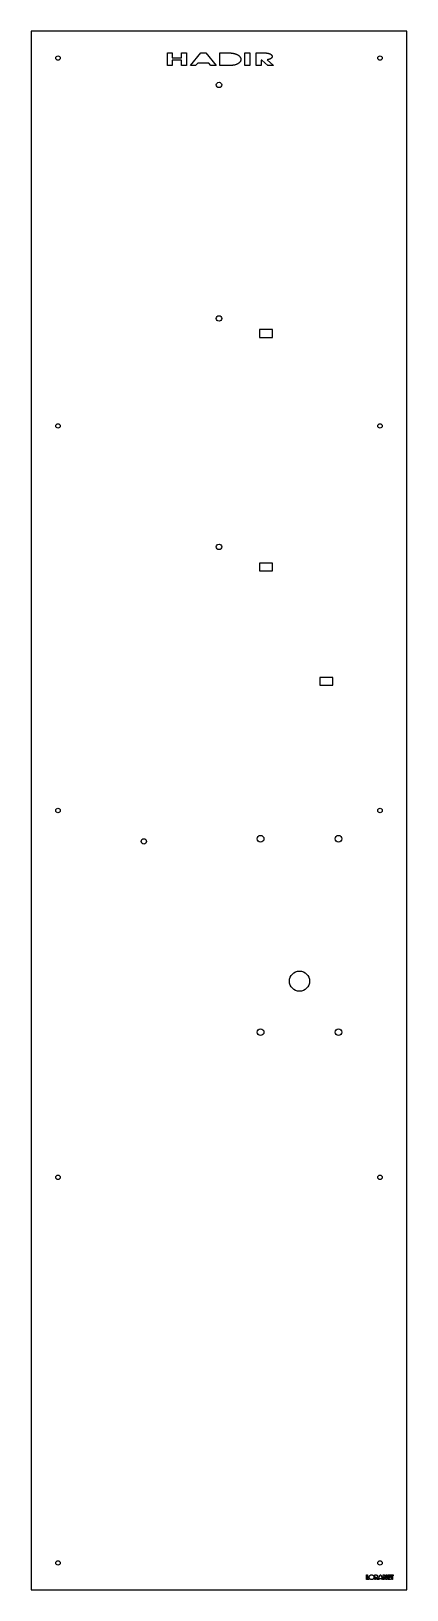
# Model space of a CAD drawing. Header units: millimetres. Extents: x -140 to 140, y -580 to 580.
import ezdxf

# ---------------------------------------------------------------- set-up
doc = ezdxf.new("R2010")
doc.units = ezdxf.units.MM

msp = doc.modelspace()

# ---------------------------------------------------------------- linework, layer by layer
at = {"color": 7, "linetype": 'Continuous', "lineweight": 25}
for p, q in [((140, 580), (-140, 580)), ((-140, 580), (-140, -580)), ((140, -580), (140, 580)), ((-38.4, 554.4), (-38.4, 563.9)), ((-38.4, 563.9), (-34.8, 563.9)), ((-34.8, 563.9), (-34.8, 560.2)), ((-34.8, 560.2), (-27.9, 560.2)), ((-27.9, 558.5), (-34.8, 558.5)), ((-34.8, 558.5), (-34.8, 554.4)), ((-27.9, 560.2), (-27.9, 563.9)), ((-27.9, 563.9), (-24.3, 563.9)), ((-27.9, 554.4), (-27.9, 558.5)), ((-24.3, 563.9), (-24.3, 554.4)), ((-21.3, 554.4), (-13.6, 563.9)), ((-13.6, 563.9), (-9.9, 563.9)), ((-9.9, 563.9), (-2.2, 554.4)), ((0.5, 554.4), (0.5, 563.9)), ((0.5, 563.9), (5, 563.9)), ((19.3, 554.4), (19.3, 563.9)), ((19.3, 563.9), (23, 563.9)), ((23, 563.9), (23, 554.4)), ((27.7, 554.4), (27.7, 563.9)), ((27.7, 563.9), (31.8, 563.9)), ((31.9, 558.5), (31.4, 558.5)), ((31.4, 558.5), (31.4, 554.4)), ((36.4, 554.4), (31.9, 558.5)), ((35.8, 558.7), (40.5, 554.4)), ((-34.8, 554.4), (-38.4, 554.4)), ((-24.3, 554.4), (-27.9, 554.4)), ((-17.4, 554.4), (-21.3, 554.4)), ((-15.8, 556.3), (-17.4, 554.4)), ((-7.7, 556.3), (-15.8, 556.3)), ((-6.2, 554.4), (-7.7, 556.3)), ((-2.2, 554.4), (-6.2, 554.4)), ((5.1, 554.4), (0.5, 554.4)), ((23, 554.4), (19.3, 554.4)), ((31.4, 554.4), (27.7, 554.4)), ((40.5, 554.4), (36.4, 554.4)), ((30.1, 357.9), (30.1, 352.1)), ((39.9, 357.9), (30.1, 357.9)), ((30.1, 352.1), (39.9, 352.1)), ((39.9, 352.1), (39.9, 357.9)), ((30.1, 184.1), (30.1, 178.3)), ((39.9, 184.1), (30.1, 184.1)), ((30.1, 178.3), (39.9, 178.3)), ((39.9, 178.3), (39.9, 184.1)), ((75.1, 99.1), (75.1, 93.3)), ((84.9, 99.1), (75.1, 99.1)), ((75.1, 93.3), (84.9, 93.3)), ((84.9, 93.3), (84.9, 99.1)), ((-140, -580), (140, -580)), ((110, -572.4), (110, -568.9)), ((110, -568.9), (110.6, -568.9)), ((111.6, -572.4), (110, -572.4)), ((110.6, -568.9), (110.6, -571.7)), ((110.6, -571.7), (111.6, -571.7)), ((111.6, -571.7), (111.6, -572.4)), ((116.1, -572.4), (116.1, -568.9)), ((116.1, -568.9), (116.8, -568.9)), ((116.7, -572.4), (116.1, -572.4)), ((117, -570.9), (116.7, -570.9)), ((116.7, -570.9), (116.7, -572.4)), ((117.7, -572.4), (117, -570.9)), ((117.6, -570.8), (118.4, -572.4)), ((118.4, -572.4), (117.7, -572.4)), ((118.6, -572.4), (120, -568.9)), ((119.2, -572.4), (118.6, -572.4)), ((119.5, -571.7), (119.2, -572.4)), ((121, -571.7), (119.5, -571.7)), ((120, -568.9), (120.5, -568.9)), ((120.5, -568.9), (121.9, -572.4)), ((121.3, -572.4), (121, -571.7)), ((121.9, -572.4), (121.3, -572.4)), ((122.4, -572.4), (122.4, -568.9)), ((122.4, -568.9), (123, -568.9)), ((123.1, -572.4), (122.4, -572.4)), ((123, -568.9), (124.6, -571.2)), ((124.6, -572.4), (123.1, -570.1)), ((123.1, -570.1), (123.1, -572.4)), ((124.6, -571.2), (124.6, -568.9)), ((124.6, -568.9), (125.2, -568.9)), ((125.2, -572.4), (124.6, -572.4)), ((125.2, -568.9), (125.2, -572.4)), ((126, -572.4), (126, -568.9)), ((126, -568.9), (127.8, -568.9)), ((127.8, -572.4), (126, -572.4)), ((127.8, -569.5), (126.6, -569.5)), ((126.6, -569.5), (126.6, -570.2)), ((126.6, -570.2), (127.8, -570.2)), ((127.8, -570.8), (126.6, -570.8)), ((126.6, -570.8), (126.6, -571.7)), ((126.6, -571.7), (127.8, -571.7)), ((127.8, -568.9), (127.8, -569.5)), ((127.8, -570.2), (127.8, -570.8)), ((127.8, -571.7), (127.8, -572.4)), ((128.1, -569.5), (128.1, -568.9)), ((128.1, -568.9), (129.9, -568.9)), ((128.7, -569.5), (128.1, -569.5)), ((128.7, -572.4), (128.7, -569.5)), ((129.3, -572.4), (128.7, -572.4)), ((129.9, -569.5), (129.3, -569.5)), ((129.3, -569.5), (129.3, -572.4)), ((129.9, -568.9), (129.9, -569.5))]:
    msp.add_line(p, q, dxfattribs=at)
for centre, radius in [((-120, 560), 1.65), ((120, 560), 1.65), ((0, 540), 2), ((0, 366.2), 2), ((-120, 286.2), 1.65), ((120, 286.2), 1.65), ((0, 196.2), 2), ((-120, 0), 1.65), ((120, 0), 1.65), ((-56, -23), 2), ((31, -21), 2.5), ((89, -21), 2.5), ((60, -127), 7.5), ((31, -165), 2.5), ((89, -165), 2.5), ((-120, -273), 1.65), ((120, -273), 1.65), ((-120, -560), 1.65), ((120, -560), 1.65)]:
    msp.add_circle(centre, radius, dxfattribs=at)
for points, knots in [([(5, 563.9), (5.2, 563.9), (5.5, 563.9), (6, 563.9), (6.5, 563.9), (7, 563.8), (7.5, 563.8), (7.9, 563.8), (8.4, 563.8), (8.8, 563.8), (9.2, 563.7), (9.5, 563.7), (9.9, 563.6), (10.2, 563.6), (10.6, 563.5), (10.9, 563.5), (11.2, 563.4), (11.5, 563.3), (11.9, 563.2), (12.4, 563.1), (12.9, 562.9), (13.4, 562.7), (13.8, 562.5), (14.2, 562.2), (14.6, 562), (14.9, 561.7), (15.2, 561.4), (15.5, 561.1), (15.7, 560.8), (15.9, 560.4), (16.1, 560.1), (16.2, 559.7), (16.3, 559.4), (16.3, 559.1), (16.3, 559)], [0, 0, 0, 0, 0.039457, 0.077785, 0.114702, 0.150359, 0.184606, 0.217743, 0.249624, 0.280104, 0.309347, 0.337491, 0.364277, 0.389818, 0.413999, 0.437135, 0.459045, 0.479663, 0.519217, 0.557546, 0.594657, 0.630871, 0.666103, 0.700616, 0.734354, 0.767683, 0.800009, 0.830651, 0.860097, 0.888479, 0.916352, 0.943958, 0.971673, 1, 1, 1, 1]), ([(16.3, 559), (16.3, 558.9), (16.3, 558.7), (16.2, 558.4), (16.2, 558.2), (16.1, 557.9), (16, 557.7), (15.8, 557.4), (15.7, 557.2), (15.5, 557), (15.3, 556.7), (15.1, 556.5), (14.9, 556.3), (14.6, 556.1), (14.3, 555.9), (14, 555.7), (13.7, 555.6), (13.3, 555.4), (12.7, 555.1), (12, 554.9), (11.3, 554.7), (10.7, 554.6), (10.3, 554.6), (10.1, 554.5), (9.8, 554.5), (9.6, 554.5), (9.3, 554.5), (9, 554.4), (8.7, 554.4), (8.3, 554.4), (8, 554.4), (7.6, 554.4), (7.2, 554.4), (6.8, 554.4), (6.4, 554.4), (6, 554.4), (5.5, 554.4), (5.2, 554.4), (5.1, 554.4)], [0, 0, 0, 0, 0.020524, 0.040641, 0.060783, 0.081008, 0.101437, 0.122289, 0.143769, 0.165854, 0.188504, 0.211622, 0.235094, 0.259216, 0.284075, 0.309553, 0.33599, 0.363184, 0.418812, 0.475269, 0.532793, 0.591523, 0.607016, 0.623913, 0.642063, 0.661641, 0.682493, 0.704623, 0.728032, 0.752866, 0.779133, 0.806679, 0.83551, 0.865773, 0.897325, 0.930164, 0.964438, 1, 1, 1, 1]), ([(31.8, 563.9), (31.9, 563.9), (32.2, 563.9), (32.6, 563.9), (32.9, 563.9), (33.3, 563.9), (33.6, 563.9), (34, 563.8), (34.3, 563.8), (34.6, 563.8), (34.9, 563.8), (35.2, 563.8), (35.4, 563.7), (35.7, 563.7), (35.9, 563.7), (36.1, 563.7), (36.3, 563.6), (36.5, 563.6), (36.8, 563.5), (37.1, 563.4), (37.5, 563.4), (37.7, 563.2), (38, 563.1), (38.3, 563), (38.5, 562.8), (38.7, 562.7), (38.9, 562.5), (39.1, 562.4), (39.3, 562.2), (39.4, 562), (39.5, 561.8), (39.5, 561.6), (39.6, 561.4), (39.6, 561.2), (39.6, 561.2)], [0, 0, 0, 0, 0.045242, 0.088785, 0.130633, 0.170786, 0.209458, 0.246225, 0.281525, 0.31534, 0.347271, 0.377522, 0.406309, 0.433425, 0.458876, 0.482877, 0.505017, 0.525763, 0.564675, 0.602232, 0.638103, 0.672584, 0.705774, 0.737977, 0.76894, 0.798991, 0.827819, 0.854855, 0.880664, 0.905231, 0.929075, 0.952584, 0.975953, 1, 1, 1, 1]), ([(39.6, 561.2), (39.6, 561.1), (39.6, 561), (39.5, 560.7), (39.5, 560.5), (39.4, 560.3), (39.2, 560.1), (39.1, 560), (38.9, 559.8), (38.6, 559.6), (38.4, 559.5), (38.1, 559.3), (37.8, 559.2), (37.5, 559.1), (37.1, 559), (36.7, 558.9), (36.3, 558.8), (36, 558.7), (35.8, 558.7)], [0, 0, 0, 0, 0.046157, 0.091161, 0.135842, 0.181229, 0.228548, 0.277455, 0.3297, 0.385366, 0.445067, 0.50912, 0.577839, 0.651529, 0.730664, 0.814908, 0.904775, 1, 1, 1, 1]), ([(111.9, -570.6), (111.9, -570.6), (111.9, -570.5), (112, -570.4), (112, -570.3), (112, -570.2), (112, -570.1), (112.1, -569.9), (112.1, -569.8), (112.2, -569.7), (112.2, -569.6), (112.3, -569.5), (112.4, -569.4), (112.5, -569.4), (112.5, -569.3), (112.6, -569.2), (112.7, -569.1), (112.8, -569.1), (112.9, -569), (113, -569), (113.2, -568.9), (113.3, -568.9), (113.4, -568.9), (113.5, -568.8), (113.6, -568.8), (113.7, -568.8), (113.7, -568.8)], [0, 0, 0, 0, 0.0431143, 0.0856828, 0.1275943, 0.1690586, 0.210432, 0.2518112, 0.2934438, 0.3353809, 0.3774766, 0.4186885, 0.459873, 0.5008729, 0.5418728, 0.5832118, 0.6247632, 0.6669876, 0.7093697, 0.7511027, 0.7925684, 0.8335451, 0.8748274, 0.9160177, 0.9578592, 1, 1, 1, 1]), ([(113.7, -572.4), (113.7, -572.4), (113.6, -572.4), (113.4, -572.4), (113.2, -572.4), (113, -572.3), (112.9, -572.2), (112.7, -572.1), (112.6, -572), (112.5, -571.9), (112.3, -571.8), (112.2, -571.6), (112.1, -571.5), (112.1, -571.3), (112, -571.2), (112, -571), (111.9, -570.8), (111.9, -570.7), (111.9, -570.6)], [0, 0, 0, 0, 0.066749, 0.131152, 0.193732, 0.255326, 0.316388, 0.378027, 0.440406, 0.504557, 0.568658, 0.630986, 0.692288, 0.752615, 0.8132, 0.874016, 0.936158, 1, 1, 1, 1]), ([(113.7, -568.8), (113.8, -568.8), (113.9, -568.8), (114.1, -568.9), (114.3, -568.9), (114.4, -569), (114.6, -569), (114.7, -569.1), (114.9, -569.2), (115, -569.4), (115.1, -569.5), (115.2, -569.6), (115.3, -569.8), (115.4, -569.9), (115.4, -570.1), (115.5, -570.3), (115.5, -570.5), (115.5, -570.6), (115.5, -570.6)], [0, 0, 0, 0, 0.063396, 0.125157, 0.185649, 0.245977, 0.306108, 0.367351, 0.429902, 0.49454, 0.559373, 0.62241, 0.684357, 0.745807, 0.80743, 0.869996, 0.933928, 1, 1, 1, 1]), ([(115.5, -570.6), (115.5, -570.7), (115.5, -570.8), (115.5, -571), (115.4, -571.2), (115.4, -571.3), (115.3, -571.5), (115.2, -571.7), (115.1, -571.8), (115, -571.9), (114.9, -572), (114.7, -572.2), (114.6, -572.2), (114.4, -572.3), (114.3, -572.4), (114.1, -572.4), (113.9, -572.4), (113.8, -572.4), (113.7, -572.4)], [0, 0, 0, 0, 0.065722, 0.129508, 0.191722, 0.253161, 0.314316, 0.375952, 0.43862, 0.502973, 0.567129, 0.629552, 0.690477, 0.751072, 0.811668, 0.872929, 0.935501, 1, 1, 1, 1]), ([(116.8, -568.9), (116.9, -568.9), (117, -568.9), (117.1, -568.9), (117.2, -568.9), (117.4, -568.9), (117.5, -569), (117.5, -569), (117.6, -569), (117.7, -569), (117.8, -569), (117.8, -569.1), (117.9, -569.1), (117.9, -569.2), (118, -569.2), (118, -569.2), (118.1, -569.3), (118.1, -569.3), (118.1, -569.4), (118.2, -569.5), (118.2, -569.5), (118.2, -569.6), (118.2, -569.7), (118.2, -569.7), (118.2, -569.8), (118.2, -569.9), (118.2, -569.9)], [0, 0, 0, 0, 0.072889, 0.140186, 0.202277, 0.258895, 0.310483, 0.357095, 0.398514, 0.435038, 0.469251, 0.502805, 0.53621, 0.569379, 0.602801, 0.636666, 0.670929, 0.705803, 0.741189, 0.776304, 0.812004, 0.847969, 0.884522, 0.921974, 0.960198, 1, 1, 1, 1]), ([(118.2, -569.9), (118.2, -569.9), (118.2, -570), (118.2, -570.1), (118.2, -570.1), (118.2, -570.2), (118.2, -570.3), (118.2, -570.3), (118.1, -570.4), (118.1, -570.5), (118, -570.5), (118, -570.6), (117.9, -570.6), (117.9, -570.6), (117.8, -570.7), (117.8, -570.7), (117.7, -570.8), (117.6, -570.8), (117.6, -570.8)], [0, 0, 0, 0, 0.068741, 0.134789, 0.198536, 0.260386, 0.320962, 0.379904, 0.438503, 0.496154, 0.554265, 0.612749, 0.672513, 0.733646, 0.79679, 0.861936, 0.929398, 1, 1, 1, 1])]:
    msp.add_open_spline(points, degree=3, knots=knots, dxfattribs=at)

doc.saveas('drawing.dxf')
